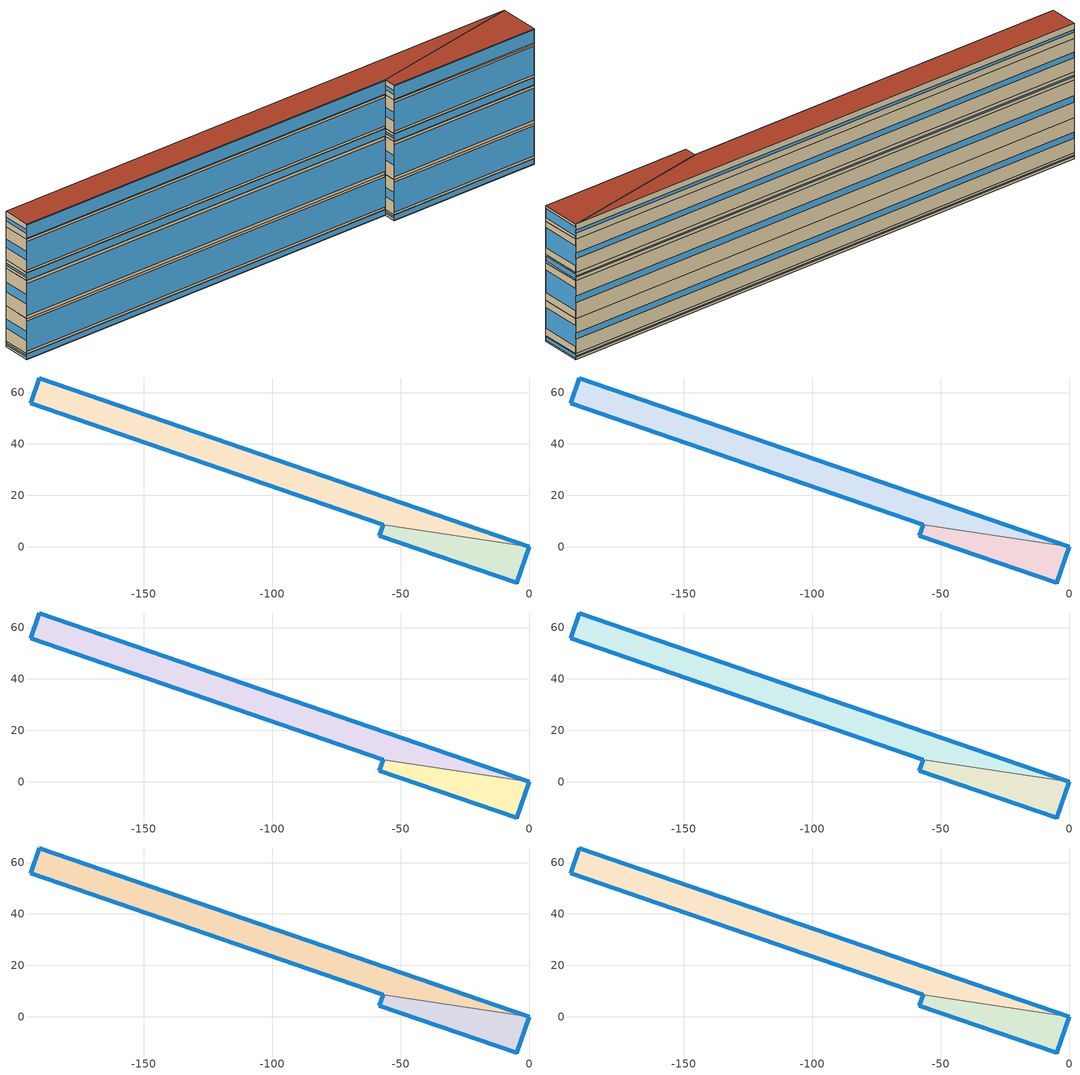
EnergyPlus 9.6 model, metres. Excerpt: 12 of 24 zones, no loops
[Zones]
Thermal Zone 13
 floor to Thermal Zone 11 (Interior Floor): 0,0 -56.91,8.62 -194.13,55.87 -190.75,65.68 z61.5
 wall outside (Ext Wall): 0,0 -190.75,65.68 -194.13,55.87 -56.91,8.62 z61.5:63.58
 wall to Thermal Zone 14 (Interior Wall): -56.91,8.62 0,0 z61.5:63.58
 window (Ext Window): -190.75,65.67 -194.13,55.88 z62.28:62.8; -194.12,55.86 -56.91,8.62 z61.66:63.42; -0.01,0 -190.74,65.68 z62.36:62.72
Thermal Zone 14
 floor to Thermal Zone 12 (Interior Floor): 0,0 -4.85,-14.1 -58.38,4.33 -56.91,8.62 z61.5
 wall outside (Ext Wall): -56.91,8.62 -58.38,4.33 -4.85,-14.1 0,0 z61.5:63.58
 window (Ext Window): -56.91,8.61 -58.38,4.34 z62.28:62.8; -58.37,4.33 -4.86,-14.09 z61.66:63.42; -4.85,-14.09 0,-0.01 z61.93:63.15
Thermal Zone 15
 floor to Thermal Zone 13 (Interior Floor): 0,0 -56.91,8.62 -194.13,55.87 -190.75,65.68 z63.58
 wall outside (Ext Wall): 0,0 -190.75,65.68 -194.13,55.87 -56.91,8.62 z63.58:76.34
 wall to Thermal Zone 16 (Interior Wall): -56.91,8.62 0,0 z63.58:76.34
 window (Ext Window): -190.75,65.67 -194.13,55.88 z68.37:71.55; -194.12,55.86 -56.91,8.62 z64.54:75.38; -0.01,0 -190.74,65.68 z68.88:71.04
Thermal Zone 16
 floor to Thermal Zone 14 (Interior Floor): 0,0 -4.85,-14.1 -58.38,4.33 -56.91,8.62 z63.58
 wall outside (Ext Wall): -56.91,8.62 -58.38,4.33 -4.85,-14.1 0,0 z63.58:76.34
 window (Ext Window): -56.91,8.61 -58.38,4.34 z68.37:71.55; -58.37,4.33 -4.86,-14.09 z64.54:75.38; -4.85,-14.09 0,-0.01 z66.2:73.72
Thermal Zone 17
 floor to Thermal Zone 15 (Interior Floor): 0,0 -56.91,8.62 -194.13,55.87 -190.75,65.68 z76.34
 wall outside (Ext Wall): 0,0 -190.75,65.68 -194.13,55.87 -56.91,8.62 z76.34:89.99
 wall to Thermal Zone 18 (Interior Wall): -56.91,8.62 0,0 z76.34:89.99
 window (Ext Window): -190.75,65.67 -194.13,55.88 z81.46:84.87; -194.12,55.86 -56.91,8.62 z77.36:88.97; -0.01,0 -190.74,65.68 z82:84.33
Thermal Zone 18
 floor to Thermal Zone 16 (Interior Floor): 0,0 -4.85,-14.1 -58.38,4.33 -56.91,8.62 z76.34
 wall outside (Ext Wall): -56.91,8.62 -58.38,4.33 -4.85,-14.1 0,0 z76.34:89.99
 window (Ext Window): -56.91,8.61 -58.38,4.34 z81.46:84.87; -58.37,4.33 -4.86,-14.09 z77.36:88.97; -4.85,-14.09 0,-0.01 z79.14:87.19
Thermal Zone 19
 floor to Thermal Zone 17 (Interior Floor): 0,0 -56.91,8.62 -194.13,55.87 -190.75,65.68 z89.99
 wall outside (Ext Wall): 0,0 -190.75,65.68 -194.13,55.87 -56.91,8.62 z89.99:92.95
 wall to Thermal Zone 20 (Interior Wall): -56.91,8.62 0,0 z89.99:92.95
 window (Ext Window): -190.75,65.67 -194.13,55.88 z91.1:91.84; -194.12,55.86 -56.91,8.62 z90.21:92.73; -0.01,0 -190.74,65.68 z91.22:91.72
Thermal Zone 20
 floor to Thermal Zone 18 (Interior Floor): 0,0 -4.85,-14.1 -58.38,4.33 -56.91,8.62 z89.99
 wall outside (Ext Wall): -56.91,8.62 -58.38,4.33 -4.85,-14.1 0,0 z89.99:92.95
 window (Ext Window): -56.91,8.61 -58.38,4.34 z91.1:91.84; -58.37,4.33 -4.86,-14.09 z90.21:92.73; -4.85,-14.09 0,-0.01 z90.6:92.34
Thermal Zone 21
 floor to Thermal Zone 19 (Interior Floor): 0,0 -56.91,8.62 -194.13,55.87 -190.75,65.68 z92.95
 wall outside (Ext Wall): 0,0 -190.75,65.68 -194.13,55.87 -56.91,8.62 z92.95:105.01
 wall to Thermal Zone 22 (Interior Wall): -56.91,8.62 0,0 z92.95:105.01
 window (Ext Window): -190.75,65.67 -194.13,55.88 z97.47:100.49; -194.12,55.86 -56.91,8.62 z93.85:104.11; -0.01,0 -190.74,65.68 z97.95:100.01
Thermal Zone 22
 floor to Thermal Zone 20 (Interior Floor): 0,0 -4.85,-14.1 -58.38,4.33 -56.91,8.62 z92.95
 wall outside (Ext Wall): -56.91,8.62 -58.38,4.33 -4.85,-14.1 0,0 z92.95:105.01
 window (Ext Window): -56.91,8.61 -58.38,4.34 z97.47:100.49; -58.37,4.33 -4.86,-14.09 z93.85:104.11; -4.85,-14.09 0,-0.01 z95.42:102.54
Thermal Zone 23
 floor to Thermal Zone 21 (Interior Floor): 0,0 -56.91,8.62 -194.13,55.87 -190.75,65.68 z105.01
 wall outside (Ext Wall): 0,0 -190.75,65.68 -194.13,55.87 -56.91,8.62 z105.01:110.54
 wall to Thermal Zone 24 (Interior Wall): -56.91,8.62 0,0 z105.01:110.54
 window (Ext Window): -190.75,65.67 -194.13,55.88 z107.08:108.47; -194.12,55.86 -56.91,8.62 z105.42:110.13; -0.01,0 -190.74,65.68 z107.3:108.25
 roof outside (Ext Roof): 0,0 -190.75,65.68 -194.13,55.87 -56.91,8.62 z110.54
Thermal Zone 24
 floor to Thermal Zone 22 (Interior Floor): 0,0 -4.85,-14.1 -58.38,4.33 -56.91,8.62 z105.01
 wall outside (Ext Wall): -56.91,8.62 -58.38,4.33 -4.85,-14.1 0,0 z105.01:110.54
 window (Ext Window): -56.91,8.61 -58.38,4.34 z107.08:108.47; -58.37,4.33 -4.86,-14.09 z105.42:110.13; -4.85,-14.09 0,-0.01 z106.14:109.41
 roof outside (Ext Roof): 0,0 -56.91,8.62 -58.38,4.33 -4.85,-14.1 z110.54
[Building]
Building 1: North Axis {deg}=-0
[Site:Location]
Washington Dc Dulles IntL Ar: Latitude {deg}=38.98; Longitude {deg}=-77.47; Time Zone {hr}=-5; Elevation {m}=82
[SizingPeriod:DesignDay] Month=7; Day of Month=21; Day Type=SummerDesignDay; Daily Dry-Bulb Temperature Range {deltaC}=14.4; Dry-Bulb Temperature Range Modifier Type=DefaultMultipliers; Barometric Pressure {Pa}=86790; Wind Speed {m/s}=5; Wind Direction {deg}=340; Rain Indicator=No; Snow Indicator=No; Daylight Saving Time Indicator=No; Solar Model Indicator=ASHRAETau; ASHRAE Clear Sky Optical Depth for Beam Irradiance (taub)=0.339; ASHRAE Clear Sky Optical Depth for Diffuse Irradiance (taud)=2.366; Begin Environment Reset Mode=FullResetAtBeginEnvironment
Name | Maximum Dry-Bulb Temperature {C} | Humidity Condition Type | Wetbulb or DewPoint at Maximum Dry-Bulb {C} | Enthalpy at Maximum Dry-Bulb {J/kg}
SALT-LAKE-CITY-IAP Ann Clg .4% Condns DB=>MWB | 36.5 | Wetbulb | 17.1
SALT-LAKE-CITY-IAP Ann Clg .4% Condns DP=>MDB | 22.5 | Dewpoint | 15.6
SALT-LAKE-CITY-IAP Ann Clg .4% Condns Enth=>MDB | 30.8 | Enthalpy |  | 59300
SALT-LAKE-CITY-IAP Ann Clg .4% Condns WB=>MDB | 31.2 | Wetbulb | 19
[Material] Thermal Absorptance=0.9
Name | Roughness | Thickness m | Conductivity W/m-K | Density kg/m3 | Specific Heat J/kg-K | Solar Absorptance | Visible Absorptance
wall concrete | MediumRough | 0.03 | 0.5 | 2243 | 837 | 0.65 | 0.65
roof concrete | MediumRough | 0.05 | 0.5 | 2243 | 837 | 0.65 | 0.65
Wall Insulation [18]; Roof Insulation [18] | MediumRough | 0.1693 | 0.049 | 265 | 836.8 | 0.7 | 0.7
F16 Acoustic tile | MediumSmooth | 0.0191 | 0.06 | 368 | 590 | 0.3 | 0.3
M11 100mm lightweight concrete | MediumRough | 0.1016 | 0.53 | 1280 | 840 | 0.5 | 0.5
G01a 19mm gypsum board | MediumSmooth | 0.019 | 0.16 | 800 | 1090 | 0.4 | 0.4
[Material:AirGap]
Name | Thermal Resistance m2-K/W
F04 Wall air space resistance | 0.15
F05 Ceiling air space resistance | 0.18
[WindowMaterial:SimpleGlazingSystem]
Window Material Simple Glazing System: U-Factor W/m2-K=1.8; Solar Heat Gain Coefficient=0.3
[Construction]
Ext Roof: roof concrete, Roof Insulation [18]
Ext Wall: wall concrete, Wall Insulation [18]
Ext Window: Window Material Simple Glazing System
Interior Floor: F16 Acoustic tile, F05 Ceiling air space resistance, M11 100mm lightweight concrete
Interior Wall: G01a 19mm gypsum board, F04 Wall air space resistance, G01a 19mm gypsum board
[Zone]
Thermal Zone 13; Thermal Zone 14: 199, 0, 0, 61.5, , 1, , , , , , Yes
Thermal Zone 15; Thermal Zone 16: 199, 0, 0, 63.58, , 1, , , , , , Yes
Thermal Zone 17; Thermal Zone 18: 199, 0, 0, 76.34, , 1, , , , , , Yes
Thermal Zone 19; Thermal Zone 20: 199, 0, 0, 89.99, , 1, , , , , , Yes
Thermal Zone 21; Thermal Zone 22: 199, 0, 0, 92.95, , 1, , , , , , Yes
Thermal Zone 23; Thermal Zone 24: 199, 0, 0, 105.01, , 1, , , , , , Yes
